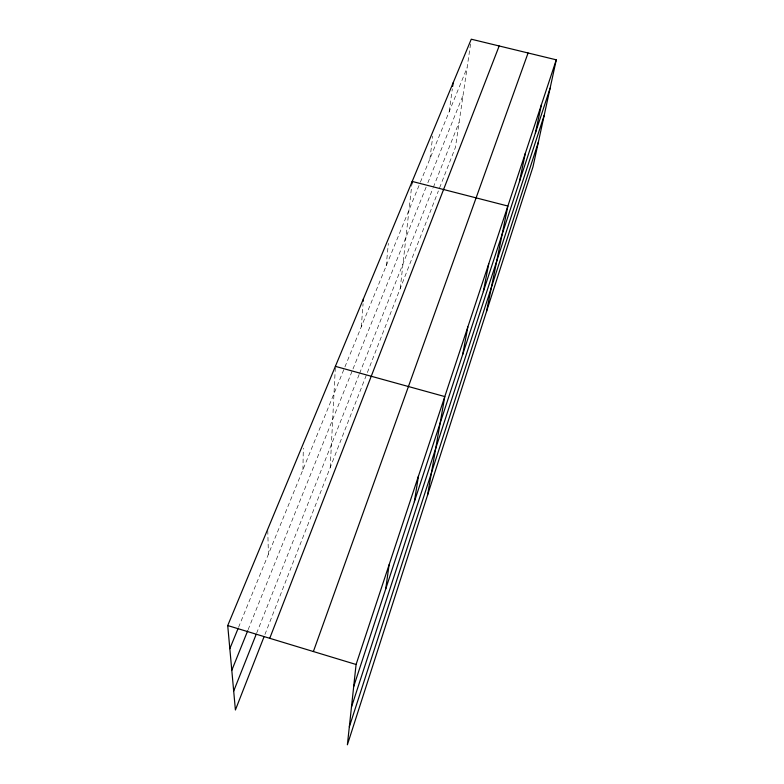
<?xml version="1.0" encoding="UTF-8"?>
<svg xmlns="http://www.w3.org/2000/svg" width="784" height="784" viewBox="0 0 784 784"><rect width="100%" height="100%" fill="white"/><g stroke="black" fill="none" stroke-linecap="round" stroke-linejoin="round"><path stroke-width="0.59" stroke-dasharray="3.92 2.94" d="M302.928 469.734L303.31 448.164M330.231 467.509L335.327 367.549M361.306 326.81L363.061 303.702M386.208 265.845L388.354 243.383M400.232 288.512L411.923 183.819M429.926 158.799L432.778 136.053M449.232 111.553L452.329 88.808M470.567 43.973L455.465 147.265L439.275 188.67M264.923 634.501L438.393 190.914M256.613 633.237L359.141 374.527M359.591 373.39L432.915 188.356M433.366 187.239L459.13 122.226M248.146 629.64L352.535 370.097M352.986 368.98L426.506 186.171M427.858 182.799L463.07 95.246M238.552 627.327L419.92 183.319M420.371 182.202L467.078 67.855M267.765 530.415L268.412 554.239"/><path stroke-width="1.18" d="M363.237 301.272L363.423 298.841M556.277 59.829L356.083 664.489L347.381 744.8L532.973 166.865L556.277 59.829L471.262 39.2L227.723 625.554L235.406 709.981L264.041 636.755M411.923 183.819L412.188 181.437L507.865 206.035L486.501 311.571M452.662 86.407L453.152 82.82M385.738 588.911L389.08 564.803M414.373 501.682L418.46 476.064M427.505 495.302L444.783 396.567L335.385 366.353M462.727 354.378L467.832 326.948M483.316 291.638L488.765 263.718M519.439 181.594L525.358 153.203M535.374 133.074L541.44 104.635M349.331 726.856L538.373 142.08M351.467 707.08L544.184 115.366M353.692 686.519L550.094 88.229M313.384 651.533L528.073 52.989M269.745 638.303L499.173 45.972M233.691 691.086L256.162 634.374M231.799 670.3L247.695 630.767M229.83 648.691L238.101 628.454M227.723 625.554L356.083 664.489"/></g></svg>
